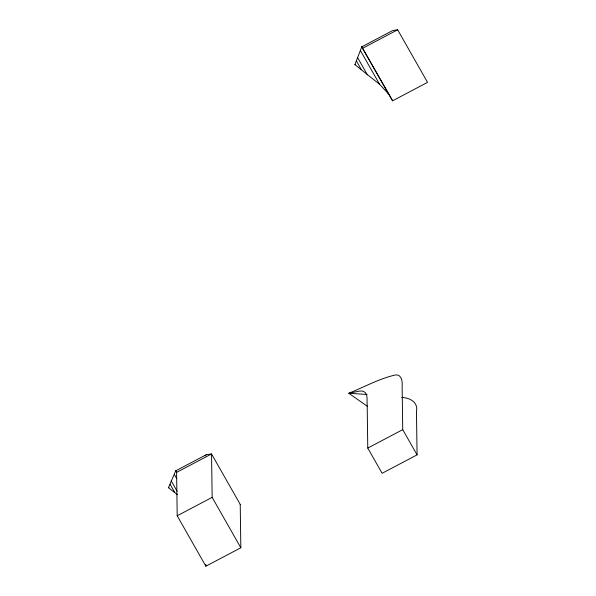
<?xml version="1.0" encoding="UTF-8"?>
<svg xmlns="http://www.w3.org/2000/svg" width="596" height="596" viewBox="0 0 596 596"><rect width="100%" height="100%" fill="white"/><g stroke="black" fill="none" stroke-linecap="round" stroke-linejoin="round"><path stroke-width="0.89" d="M388.503 93.915L379.607 84.312L354.911 64.644L361.742 46.853L392.548 30.612L397.651 29.8L427.548 82.375L392.593 100.806L361.742 46.853L392.593 100.806M177.385 494.687L168.452 487.699L175.716 470.833L206.41 454.651L211.55 453.958L240.307 504.536M205.091 455.903L206.41 454.651M362.696 48.231L397.651 29.8M354.911 64.644L355.44 64.368M168.452 487.699L168.981 487.416M177.198 515.778L212.154 497.347L211.55 453.958L176.595 472.39L177.198 515.778L205.873 566.2L240.829 547.769L240.225 504.387M401.704 397.517C409.638 397.51 418.504 402.337 416.462 411.471L417.073 454.86L382.118 473.291L367.777 448.073L402.732 429.649L402.129 386.26C402.71 381.298 401.272 373.148 394.388 375.197C378.453 379.049 363.918 387.154 348.787 393.271L367.59 406.45M367.076 394.463L348.787 393.271L359.604 391.08A38.189 9.186 -29.6 0 1 363.366 391.341C368.507 393.427 366.652 400.356 367.173 404.684L367.777 448.073M176.721 472.323L175.716 470.833L176.617 472.412M360.565 50.831L379.607 84.312M357.466 57.372L367.427 74.902M356.535 61.127L361.25 69.434M402.732 429.649L417.073 454.86M212.154 497.347L240.829 547.769M174.412 474.55L176.707 478.573M171.164 480.771L177.101 491.208M170.151 484.339L174.688 492.333M205.844 564.352L205.873 566.2"/></g></svg>
